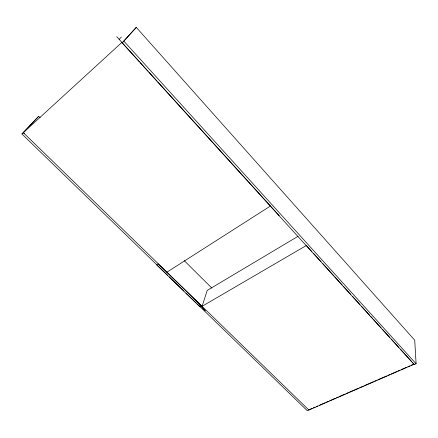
<?xml version="1.0" encoding="UTF-8"?>
<svg xmlns="http://www.w3.org/2000/svg" width="438" height="438" viewBox="0 0 438 438"><rect width="100%" height="100%" fill="white"/><g stroke="black" fill="none" stroke-linecap="round" stroke-linejoin="round"><path stroke-width="0.66" d="M412.328 362.242L414.162 364.263L308.894 410.061L308.927 409.76M201.475 305.938L158.134 263.84L156.618 264.831L199.942 306.83L201.475 305.938L195.134 299.406L205.274 310.925L200.029 304.782M122.169 42.886L136.278 27.37L414.726 340.2L416.1 363.781L414.228 364.591L122.169 42.886L136.278 27.37M121.299 37.038L119.174 39.371M167.754 275.403L21.9 133.984L38.714 116.284L40.17 117.729M308.894 410.061L23.329 132.676L38.714 116.284M21.9 133.984L121.934 42.371M166.933 272.168L270.465 206.008M298.141 236.252L207.201 290.438L202.088 306.315L306.365 245.499L311.872 251.565M309.556 409.486L312.059 408.397M313.312 407.849L315.19 407.033M316.444 406.486L317.698 405.944M319.576 405.123L325.21 402.67M326.463 402.122L328.341 401.307M329.595 400.759L335.234 398.306M336.488 397.764L338.366 396.943M339.614 396.401L345.254 393.943M346.507 393.401L348.385 392.579M349.639 392.037L358.404 388.221M359.658 387.674L363.414 386.037M364.668 385.495L373.439 381.679M374.687 381.131L376.57 380.315M377.819 379.768L386.59 375.952M387.844 375.404L389.721 374.589M390.975 374.041L396.609 371.588M397.863 371.041L399.741 370.225M400.994 369.677L406.628 367.225M407.882 366.683L409.76 365.861M411.014 365.319L412.892 364.498M308.785 409.952L307.224 410.63L197.22 303.972M23.329 132.676L24.38 133.546M199.673 304.771L201.097 306.157M169.227 276.832L183.96 291.117M185.926 293.022L196.24 303.019M184.228 260.648L211.877 288.078M313.707 253.586L321.049 261.672M322.883 263.692L333.887 275.825M334.807 276.832L342.144 284.919M343.523 286.436L350.86 294.522M352.694 296.542L360.036 304.629M361.41 306.146L369.667 315.24M370.586 316.252L372.42 318.273M373.34 319.286L381.137 327.876M382.511 329.392L389.853 337.479M391.227 338.996L399.023 347.586M400.403 349.102L411.413 361.23M116.716 36.666L139.388 61.643M140.308 62.656L148.126 71.268M149.046 72.281L156.864 80.893M157.784 81.906L166.44 91.405M166.522 91.531L247.913 181.201M248.477 181.786L279.203 215.666M195.134 299.406L196.47 300.868M123.959 41.249L416.1 363.781"/></g></svg>
